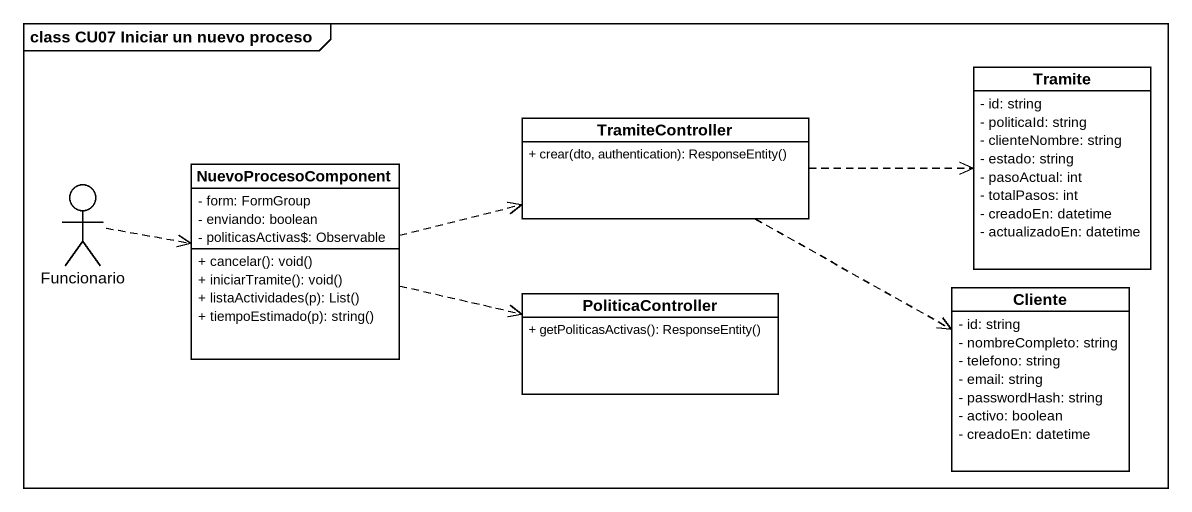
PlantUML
@startuml
mainframe class CU07 Iniciar un nuevo proceso
allowmixing
hide circle
hide empty members
skinparam classAttributeIconSize 0
class Tramite {
  - id: string
  - politicaId: string
  - clienteNombre: string
  - estado: string
  - pasoActual: int
  - totalPasos: int
  - creadoEn: datetime
  - actualizadoEn: datetime
}
class NuevoProcesoComponent {
  - form: FormGroup
  - enviando: boolean
  - politicasActivas$: Observable
  + cancelar(): void()
  + iniciarTramite(): void()
  + listaActividades(p): List()
  + tiempoEstimado(p): string()
}
class TramiteController {
  + crear(dto, authentication): ResponseEntity()
}
actor Funcionario
class PoliticaController {
  + getPoliticasActivas(): ResponseEntity()
}
class Cliente {
  - id: string
  - nombreCompleto: string
  - telefono: string
  - email: string
  - passwordHash: string
  - activo: boolean
  - creadoEn: datetime
}
NuevoProcesoComponent .right.> TramiteController
NuevoProcesoComponent .right.> PoliticaController
TramiteController .right.> Tramite
TramiteController .right.> Cliente
Funcionario .right.> NuevoProcesoComponent
@enduml
